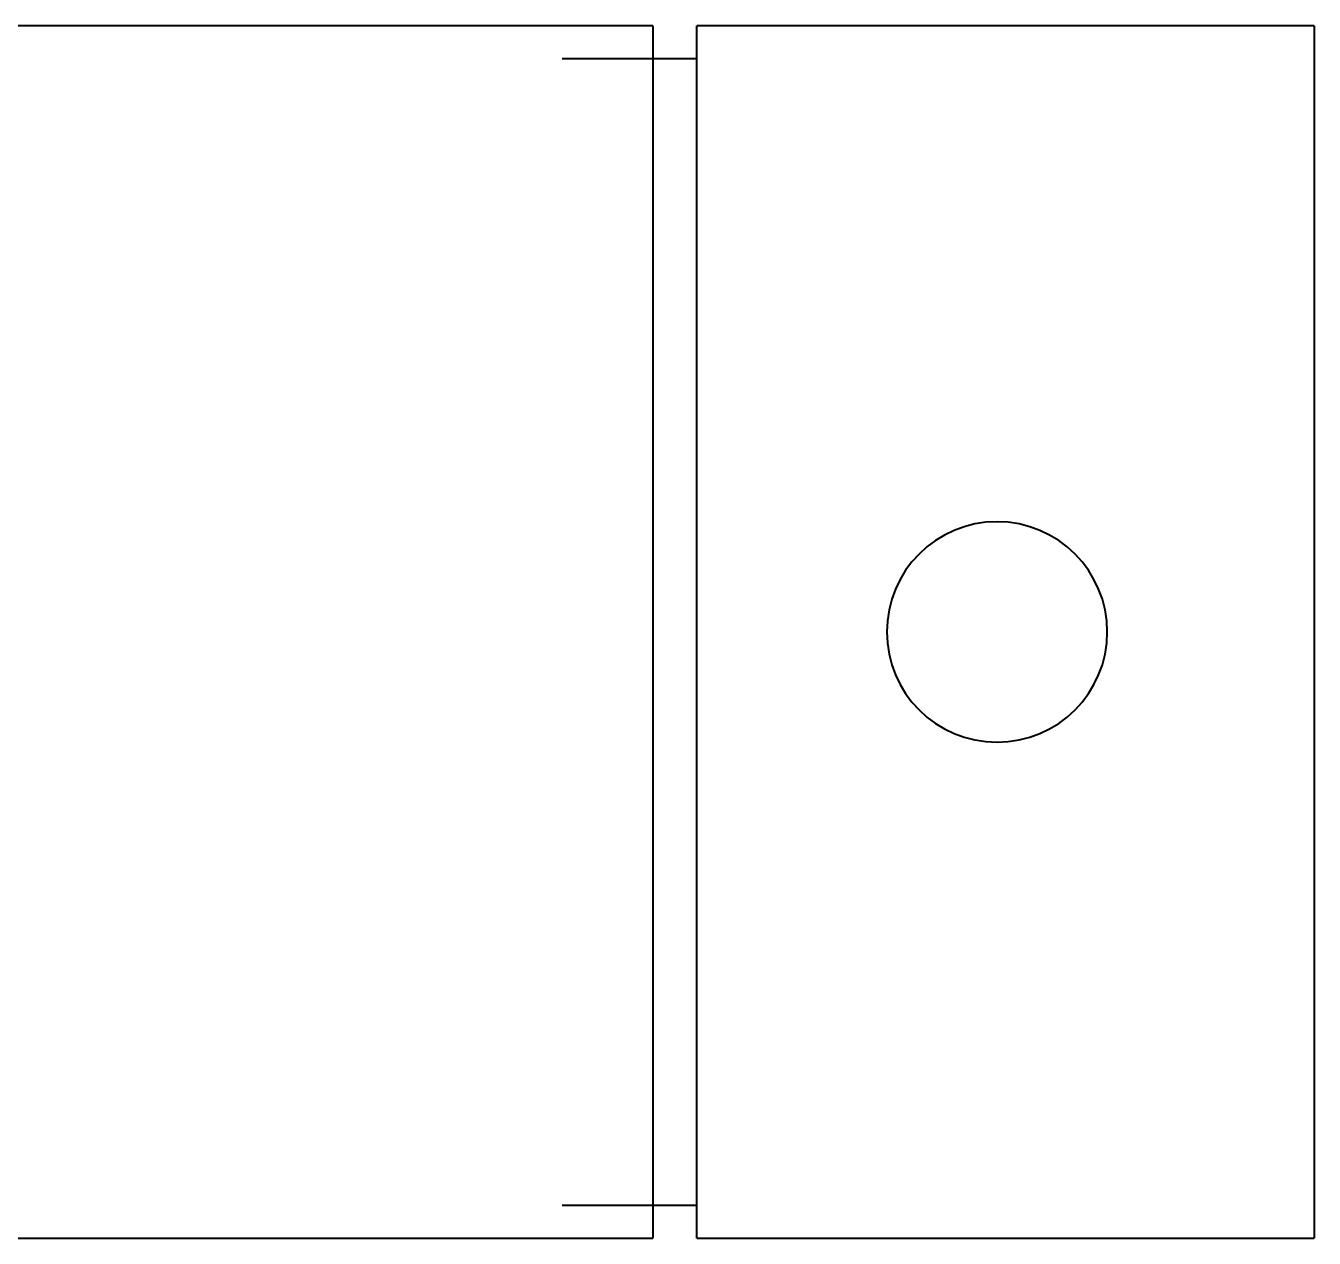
# Model space of a CAD drawing. Header units: inches. Extents: x 239 to 669, y -3424 to -2958.
# Drawn here: x 546.889 to 549.19, y -3012.926 to -3010.761 of the extents above; entities that cross this region are included whole.
import ezdxf

# ---------------------------------------------------------------- set-up
doc = ezdxf.new("R2010")
doc.units = ezdxf.units.IN
doc.header["$MEASUREMENT"] = 0
doc.layers.add('A-GENM', color=13, linetype='Continuous', lineweight=40)

# ---------------------------------------------------------------- blocks, each defined once
blk = doc.blocks.new('Faucet - Grohe K7 - Semi Pro - Faucet - Grohe K7 - Semi Pro-830454-UNIT 1')
at = {"layer": 'A-GENM', "color": 250}
for p, q in [((2.2638, 1.0827), (0, 1.0827)), ((2.2638, 1.0827), (2.2638, -1.0827)), ((3.4449, 1.0827), (2.3419, 1.0827)), ((2.3419, -1.0827), (2.3419, 1.0827)), ((3.4449, 1.0827), (3.4449, -1.0827)), ((2.3419, 1.0236), (2.1014, 1.0236)), ((2.1014, -1.0236), (2.3419, -1.0236)), ((0, -1.0827), (2.2638, -1.0827)), ((2.3419, -1.0827), (3.4449, -1.0827))]:
    blk.add_line(p, q, dxfattribs=at)
for start, end in [(0, 180), (180, 360)]:
    blk.add_arc((2.8784, 0), 0.1969, start, end, dxfattribs=at)

msp = doc.modelspace()

# ---------------------------------------------------------------- block references
at = {"layer": 'A-GENM', "color": 250}
msp.add_blockref('Faucet - Grohe K7 - Semi Pro - Faucet - Grohe K7 - Semi Pro-830454-UNIT 1', (545.7453, -3011.8437), dxfattribs=at)

doc.saveas('drawing.dxf')
